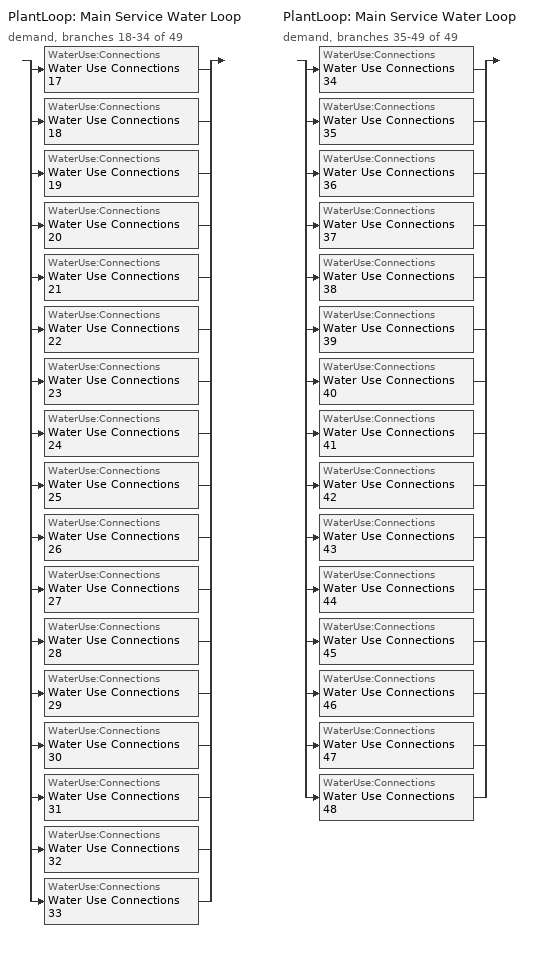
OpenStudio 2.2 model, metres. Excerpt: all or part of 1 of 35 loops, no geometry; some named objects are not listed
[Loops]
PlantLoop 'Main Service Water Loop'
 demand, branches 18-34 of 49: split
  | WaterUse:Connections 'Water Use Connections 17'
  | WaterUse:Connections 'Water Use Connections 18'
  | WaterUse:Connections 'Water Use Connections 19'
  | WaterUse:Connections 'Water Use Connections 20'
  | WaterUse:Connections 'Water Use Connections 21'
  | WaterUse:Connections 'Water Use Connections 22'
  | WaterUse:Connections 'Water Use Connections 23'
  | WaterUse:Connections 'Water Use Connections 24'
  | WaterUse:Connections 'Water Use Connections 25'
  | WaterUse:Connections 'Water Use Connections 26'
  | WaterUse:Connections 'Water Use Connections 27'
  | WaterUse:Connections 'Water Use Connections 28'
  | WaterUse:Connections 'Water Use Connections 29'
  | WaterUse:Connections 'Water Use Connections 30'
  | WaterUse:Connections 'Water Use Connections 31'
  | WaterUse:Connections 'Water Use Connections 32'
  | WaterUse:Connections 'Water Use Connections 33'
PlantLoop 'Main Service Water Loop'
 demand, branches 35-49 of 49: split
  | WaterUse:Connections 'Water Use Connections 34'
  | WaterUse:Connections 'Water Use Connections 35'
  | WaterUse:Connections 'Water Use Connections 36'
  | WaterUse:Connections 'Water Use Connections 37'
  | WaterUse:Connections 'Water Use Connections 38'
  | WaterUse:Connections 'Water Use Connections 39'
  | WaterUse:Connections 'Water Use Connections 40'
  | WaterUse:Connections 'Water Use Connections 41'
  | WaterUse:Connections 'Water Use Connections 42'
  | WaterUse:Connections 'Water Use Connections 43'
  | WaterUse:Connections 'Water Use Connections 44'
  | WaterUse:Connections 'Water Use Connections 45'
  | WaterUse:Connections 'Water Use Connections 46'
  | WaterUse:Connections 'Water Use Connections 47'
  | WaterUse:Connections 'Water Use Connections 48'
[WaterUse:Connections]
Name | Water Use Equipment Name 1
Water Use Connections 17 | Guestroom224 Service Water Use 0.07gal/min
Water Use Connections 18 | Guestroom301 Service Water Use 0.07gal/min
Water Use Connections 19 | Guestroom302_305 Service Water Use 0.27gal/min
Water Use Connections 20 | Guestroom306_308 Service Water Use 0.22gal/min
Water Use Connections 21 | Guestroom309_312 Service Water Use 0.27gal/min
Water Use Connections 22 | Guestroom313 Service Water Use 0.07gal/min
Water Use Connections 23 | Guestroom314 Service Water Use 0.07gal/min
Water Use Connections 24 | Guestroom315_318 Service Water Use 0.27gal/min
Water Use Connections 25 | Guestroom319 Service Water Use 0.07gal/min
Water Use Connections 26 | Guestroom320_323 Service Water Use 0.27gal/min
Water Use Connections 27 | Guestroom324 Service Water Use 0.07gal/min
Water Use Connections 28 | Guestroom401 Service Water Use 0.07gal/min
Water Use Connections 29 | Guestroom402_405 Service Water Use 0.27gal/min
Water Use Connections 30 | Guestroom406_408 Service Water Use 0.22gal/min
Water Use Connections 31 | Guestroom409_412 Service Water Use 0.27gal/min
Water Use Connections 32 | Guestroom413 Service Water Use 0.07gal/min
Water Use Connections 33 | Guestroom414 Service Water Use 0.07gal/min
Water Use Connections 34 | Guestroom415_418 Service Water Use 0.27gal/min
Water Use Connections 35 | Guestroom419 Service Water Use 0.07gal/min
Water Use Connections 36 | Guestroom420_423 Service Water Use 0.27gal/min
Water Use Connections 37 | Guestroom424 Service Water Use 0.07gal/min
Water Use Connections 38 | Employeeloungeflr1 Service Water Use 0.02gal/min
Water Use Connections 39 | Frontofficeflr1 Service Water Use 0.05gal/min
Water Use Connections 40 | Frontstorageflr1 Service Water Use 0.0gal/min
Water Use Connections 41 | Frontstorageflr2 Service Water Use 0.0gal/min
Water Use Connections 42 | Frontstorageflr3 Service Water Use 0.0gal/min
Water Use Connections 43 | Frontstorageflr4 Service Water Use 0.0gal/min
Water Use Connections 44 | Laundryroomflr1 Service Water Use 0.03gal/min
Water Use Connections 45 | Rearstorageflr1 Service Water Use 0.01gal/min
Water Use Connections 46 | Rearstorageflr2 Service Water Use 0.01gal/min
Water Use Connections 47 | Rearstorageflr3 Service Water Use 0.01gal/min
Water Use Connections 48 | Rearstorageflr4 Service Water Use 0.01gal/min
[WaterUse:Equipment:Definition]
Name | Peak Flow Rate {m3/s} | Target Temperature Schedule | Sensible Fraction Schedule | Latent Fraction Schedule
Guestroom224 Service Water Use Def 0.07gal/min | 4.2106e-06 | Schedule Ruleset 53 | Schedule Ruleset 51 | Schedule Ruleset 52
Guestroom301 Service Water Use Def 0.07gal/min | 4.2109e-06 | Schedule Ruleset 56 | Schedule Ruleset 54 | Schedule Ruleset 55
Guestroom302_305 Service Water Use Def 0.27gal/min | 1.68436e-05 | Schedule Ruleset 59 | Schedule Ruleset 57 | Schedule Ruleset 58
Guestroom306_308 Service Water Use Def 0.22gal/min | 1.36044e-05 | Schedule Ruleset 62 | Schedule Ruleset 60 | Schedule Ruleset 61
Guestroom309_312 Service Water Use Def 0.27gal/min | 1.68436e-05 | Schedule Ruleset 65 | Schedule Ruleset 63 | Schedule Ruleset 64
Guestroom313 Service Water Use Def 0.07gal/min | 4.2109e-06 | Schedule Ruleset 68 | Schedule Ruleset 66 | Schedule Ruleset 67
Guestroom314 Service Water Use Def 0.07gal/min | 4.2106e-06 | Schedule Ruleset 71 | Schedule Ruleset 69 | Schedule Ruleset 70
Guestroom315_318 Service Water Use Def 0.27gal/min | 1.68424e-05 | Schedule Ruleset 74 | Schedule Ruleset 72 | Schedule Ruleset 73
Guestroom319 Service Water Use Def 0.07gal/min | 4.2106e-06 | Schedule Ruleset 77 | Schedule Ruleset 75 | Schedule Ruleset 76
Guestroom320_323 Service Water Use Def 0.27gal/min | 1.68424e-05 | Schedule Ruleset 80 | Schedule Ruleset 78 | Schedule Ruleset 79
Guestroom324 Service Water Use Def 0.07gal/min | 4.2106e-06 | Schedule Ruleset 83 | Schedule Ruleset 81 | Schedule Ruleset 82
Guestroom401 Service Water Use Def 0.07gal/min | 4.2109e-06 | Schedule Ruleset 86 | Schedule Ruleset 84 | Schedule Ruleset 85
Guestroom402_405 Service Water Use Def 0.27gal/min | 1.68436e-05 | Schedule Ruleset 89 | Schedule Ruleset 87 | Schedule Ruleset 88
Guestroom406_408 Service Water Use Def 0.22gal/min | 1.36044e-05 | Schedule Ruleset 92 | Schedule Ruleset 90 | Schedule Ruleset 91
Guestroom409_412 Service Water Use Def 0.27gal/min | 1.68436e-05 | Schedule Ruleset 95 | Schedule Ruleset 93 | Schedule Ruleset 94
Guestroom413 Service Water Use Def 0.07gal/min | 4.2109e-06 | Schedule Ruleset 98 | Schedule Ruleset 96 | Schedule Ruleset 97
Guestroom414 Service Water Use Def 0.07gal/min | 4.2106e-06 | Schedule Ruleset 101 | Schedule Ruleset 99 | Schedule Ruleset 100
Guestroom415_418 Service Water Use Def 0.27gal/min | 1.68424e-05 | Schedule Ruleset 104 | Schedule Ruleset 102 | Schedule Ruleset 103
Guestroom419 Service Water Use Def 0.07gal/min | 4.2106e-06 | Schedule Ruleset 107 | Schedule Ruleset 105 | Schedule Ruleset 106
Guestroom420_423 Service Water Use Def 0.27gal/min | 1.68424e-05 | Schedule Ruleset 110 | Schedule Ruleset 108 | Schedule Ruleset 109
Guestroom424 Service Water Use Def 0.07gal/min | 4.2106e-06 | Schedule Ruleset 113 | Schedule Ruleset 111 | Schedule Ruleset 112
Employeeloungeflr1 Service Water Use Def 0.02gal/min | 1.05306e-06 | Schedule Ruleset 116 | Schedule Ruleset 114 | Schedule Ruleset 115
Frontofficeflr1 Service Water Use Def 0.05gal/min | 3.15743e-06 | Schedule Ruleset 119 | Schedule Ruleset 117 | Schedule Ruleset 118
Frontstorageflr1 Service Water Use Def 0.0gal/min | 2.02531e-07 | Schedule Ruleset 122 | Schedule Ruleset 120 | Schedule Ruleset 121
Frontstorageflr2 Service Water Use Def 0.0gal/min | 2.02531e-07 | Schedule Ruleset 125 | Schedule Ruleset 123 | Schedule Ruleset 124
Frontstorageflr3 Service Water Use Def 0.0gal/min | 2.02531e-07 | Schedule Ruleset 128 | Schedule Ruleset 126 | Schedule Ruleset 127
Frontstorageflr4 Service Water Use Def 0.0gal/min | 2.02531e-07 | Schedule Ruleset 131 | Schedule Ruleset 129 | Schedule Ruleset 130
Laundryroomflr1 Service Water Use Def 0.03gal/min | 1.57974e-06 | Schedule Ruleset 134 | Schedule Ruleset 132 | Schedule Ruleset 133
Rearstorageflr1 Service Water Use Def 0.01gal/min | 3.24151e-07 | Schedule Ruleset 137 | Schedule Ruleset 135 | Schedule Ruleset 136
Rearstorageflr2 Service Water Use Def 0.01gal/min | 3.24151e-07 | Schedule Ruleset 140 | Schedule Ruleset 138 | Schedule Ruleset 139
Rearstorageflr3 Service Water Use Def 0.01gal/min | 3.24151e-07 | Schedule Ruleset 143 | Schedule Ruleset 141 | Schedule Ruleset 142
Rearstorageflr4 Service Water Use Def 0.01gal/min | 3.24151e-07 | Schedule Ruleset 146 | Schedule Ruleset 144 | Schedule Ruleset 145
[WaterUse:Equipment]
Name | Water Use Equipment Definition | Space | Flow Rate Fraction Schedule
Guestroom224 Service Water Use 0.07gal/min | Guestroom224 Service Water Use Def 0.07gal/min | GuestRoom224 | NECB-F-Service Water Heating
Guestroom301 Service Water Use 0.07gal/min | Guestroom301 Service Water Use Def 0.07gal/min | GuestRoom301 | NECB-F-Service Water Heating
Guestroom302_305 Service Water Use 0.27gal/min | Guestroom302_305 Service Water Use Def 0.27gal/min | GuestRoom302_305 | NECB-F-Service Water Heating
Guestroom306_308 Service Water Use 0.22gal/min | Guestroom306_308 Service Water Use Def 0.22gal/min | GuestRoom306_308 | NECB-F-Service Water Heating
Guestroom309_312 Service Water Use 0.27gal/min | Guestroom309_312 Service Water Use Def 0.27gal/min | GuestRoom309_312 | NECB-F-Service Water Heating
Guestroom313 Service Water Use 0.07gal/min | Guestroom313 Service Water Use Def 0.07gal/min | GuestRoom313 | NECB-F-Service Water Heating
Guestroom314 Service Water Use 0.07gal/min | Guestroom314 Service Water Use Def 0.07gal/min | GuestRoom314 | NECB-F-Service Water Heating
Guestroom315_318 Service Water Use 0.27gal/min | Guestroom315_318 Service Water Use Def 0.27gal/min | GuestRoom315_318 | NECB-F-Service Water Heating
Guestroom319 Service Water Use 0.07gal/min | Guestroom319 Service Water Use Def 0.07gal/min | GuestRoom319 | NECB-F-Service Water Heating
Guestroom320_323 Service Water Use 0.27gal/min | Guestroom320_323 Service Water Use Def 0.27gal/min | GuestRoom320_323 | NECB-F-Service Water Heating
Guestroom324 Service Water Use 0.07gal/min | Guestroom324 Service Water Use Def 0.07gal/min | GuestRoom324 | NECB-F-Service Water Heating
Guestroom401 Service Water Use 0.07gal/min | Guestroom401 Service Water Use Def 0.07gal/min | GuestRoom401 | NECB-F-Service Water Heating
Guestroom402_405 Service Water Use 0.27gal/min | Guestroom402_405 Service Water Use Def 0.27gal/min | GuestRoom402_405 | NECB-F-Service Water Heating
Guestroom406_408 Service Water Use 0.22gal/min | Guestroom406_408 Service Water Use Def 0.22gal/min | GuestRoom406_408 | NECB-F-Service Water Heating
Guestroom409_412 Service Water Use 0.27gal/min | Guestroom409_412 Service Water Use Def 0.27gal/min | GuestRoom409_412 | NECB-F-Service Water Heating
Guestroom413 Service Water Use 0.07gal/min | Guestroom413 Service Water Use Def 0.07gal/min | GuestRoom413 | NECB-F-Service Water Heating
Guestroom414 Service Water Use 0.07gal/min | Guestroom414 Service Water Use Def 0.07gal/min | GuestRoom414 | NECB-F-Service Water Heating
Guestroom415_418 Service Water Use 0.27gal/min | Guestroom415_418 Service Water Use Def 0.27gal/min | GuestRoom415_418 | NECB-F-Service Water Heating
Guestroom419 Service Water Use 0.07gal/min | Guestroom419 Service Water Use Def 0.07gal/min | GuestRoom419 | NECB-F-Service Water Heating
Guestroom420_423 Service Water Use 0.27gal/min | Guestroom420_423 Service Water Use Def 0.27gal/min | GuestRoom420_423 | NECB-F-Service Water Heating
Guestroom424 Service Water Use 0.07gal/min | Guestroom424 Service Water Use Def 0.07gal/min | GuestRoom424 | NECB-F-Service Water Heating
Employeeloungeflr1 Service Water Use 0.02gal/min | Employeeloungeflr1 Service Water Use Def 0.02gal/min | EmployeeLoungeFlr1 | NECB-B-Service Water Heating
Frontofficeflr1 Service Water Use 0.05gal/min | Frontofficeflr1 Service Water Use Def 0.05gal/min | FrontOfficeFlr1 | NECB-A-Service Water Heating
Frontstorageflr1 Service Water Use 0.0gal/min | Frontstorageflr1 Service Water Use Def 0.0gal/min | FrontStorageFlr1 | NECB-E-Service Water Heating
Frontstorageflr2 Service Water Use 0.0gal/min | Frontstorageflr2 Service Water Use Def 0.0gal/min | FrontStorageFlr2 | NECB-E-Service Water Heating
Frontstorageflr3 Service Water Use 0.0gal/min | Frontstorageflr3 Service Water Use Def 0.0gal/min | FrontStorageFlr3 | NECB-E-Service Water Heating
Frontstorageflr4 Service Water Use 0.0gal/min | Frontstorageflr4 Service Water Use Def 0.0gal/min | FrontStorageFlr4 | NECB-E-Service Water Heating
Laundryroomflr1 Service Water Use 0.03gal/min | Laundryroomflr1 Service Water Use Def 0.03gal/min | LaundryRoomFlr1 | NECB-E-Service Water Heating
Rearstorageflr1 Service Water Use 0.01gal/min | Rearstorageflr1 Service Water Use Def 0.01gal/min | RearStorageFlr1 | NECB-E-Service Water Heating
Rearstorageflr2 Service Water Use 0.01gal/min | Rearstorageflr2 Service Water Use Def 0.01gal/min | RearStorageFlr2 | NECB-E-Service Water Heating
Rearstorageflr3 Service Water Use 0.01gal/min | Rearstorageflr3 Service Water Use Def 0.01gal/min | RearStorageFlr3 | NECB-E-Service Water Heating
Rearstorageflr4 Service Water Use 0.01gal/min | Rearstorageflr4 Service Water Use Def 0.01gal/min | RearStorageFlr4 | NECB-E-Service Water Heating
[Schedule:Ruleset]
Name | Default Day Schedule
NECB-B-Service Water Heating | NECB-B-Service Water Heating Default
NECB-F-Service Water Heating | NECB-F-Service Water Heating Default
Schedule Ruleset 51 | Schedule Day 54
Schedule Ruleset 52 | Schedule Day 55
Schedule Ruleset 53 | Schedule Day 56
Schedule Ruleset 54 | Schedule Day 57
Schedule Ruleset 55 | Schedule Day 58
Schedule Ruleset 56 | Schedule Day 59
Schedule Ruleset 57 | Schedule Day 60
Schedule Ruleset 58 | Schedule Day 61
Schedule Ruleset 59 | Schedule Day 62
Schedule Ruleset 60 | Schedule Day 63
Schedule Ruleset 61 | Schedule Day 64
Schedule Ruleset 62 | Schedule Day 65
Schedule Ruleset 63 | Schedule Day 66
Schedule Ruleset 64 | Schedule Day 67
Schedule Ruleset 65 | Schedule Day 68
Schedule Ruleset 66 | Schedule Day 69
Schedule Ruleset 67 | Schedule Day 70
Schedule Ruleset 68 | Schedule Day 71
Schedule Ruleset 69 | Schedule Day 72
Schedule Ruleset 70 | Schedule Day 73
Schedule Ruleset 71 | Schedule Day 74
Schedule Ruleset 72 | Schedule Day 75
Schedule Ruleset 73 | Schedule Day 76
Schedule Ruleset 74 | Schedule Day 77
Schedule Ruleset 75 | Schedule Day 78
Schedule Ruleset 76 | Schedule Day 79
Schedule Ruleset 77 | Schedule Day 80
Schedule Ruleset 78 | Schedule Day 81
Schedule Ruleset 79 | Schedule Day 82
Schedule Ruleset 80 | Schedule Day 83
Schedule Ruleset 81 | Schedule Day 84
Schedule Ruleset 82 | Schedule Day 85
Schedule Ruleset 83 | Schedule Day 86
Schedule Ruleset 84 | Schedule Day 87
Schedule Ruleset 85 | Schedule Day 88
Schedule Ruleset 86 | Schedule Day 89
Schedule Ruleset 87 | Schedule Day 90
Schedule Ruleset 88 | Schedule Day 91
Schedule Ruleset 89 | Schedule Day 92
Schedule Ruleset 90 | Schedule Day 93
Schedule Ruleset 91 | Schedule Day 94
Schedule Ruleset 92 | Schedule Day 95
Schedule Ruleset 93 | Schedule Day 96
Schedule Ruleset 94 | Schedule Day 97
Schedule Ruleset 95 | Schedule Day 98
Schedule Ruleset 96 | Schedule Day 99
Schedule Ruleset 97 | Schedule Day 100
Schedule Ruleset 98 | Schedule Day 101
Schedule Ruleset 99 | Schedule Day 102
Schedule Ruleset 100 | Schedule Day 103
Schedule Ruleset 101 | Schedule Day 104
Schedule Ruleset 102 | Schedule Day 105
Schedule Ruleset 103 | Schedule Day 106
Schedule Ruleset 104 | Schedule Day 107
Schedule Ruleset 105 | Schedule Day 108
Schedule Ruleset 106 | Schedule Day 109
Schedule Ruleset 107 | Schedule Day 110
Schedule Ruleset 108 | Schedule Day 111
Schedule Ruleset 109 | Schedule Day 112
Schedule Ruleset 110 | Schedule Day 113
Schedule Ruleset 111 | Schedule Day 114
Schedule Ruleset 112 | Schedule Day 115
Schedule Ruleset 113 | Schedule Day 116
Schedule Ruleset 114 | Schedule Day 117
Schedule Ruleset 115 | Schedule Day 118
Schedule Ruleset 116 | Schedule Day 119
Schedule Ruleset 117 | Schedule Day 120
Schedule Ruleset 118 | Schedule Day 121
Schedule Ruleset 119 | Schedule Day 122
NECB-A-Service Water Heating | NECB-A-Service Water Heating Default
Schedule Ruleset 120 | Schedule Day 123
Schedule Ruleset 121 | Schedule Day 124
Schedule Ruleset 122 | Schedule Day 125
NECB-E-Service Water Heating | NECB-E-Service Water Heating Default
Schedule Ruleset 123 | Schedule Day 126
Schedule Ruleset 124 | Schedule Day 127
Schedule Ruleset 125 | Schedule Day 128
Schedule Ruleset 126 | Schedule Day 129
Schedule Ruleset 127 | Schedule Day 130
Schedule Ruleset 128 | Schedule Day 131
Schedule Ruleset 129 | Schedule Day 132
Schedule Ruleset 130 | Schedule Day 133
Schedule Ruleset 131 | Schedule Day 134
Schedule Ruleset 132 | Schedule Day 135
Schedule Ruleset 133 | Schedule Day 136
Schedule Ruleset 134 | Schedule Day 137
Schedule Ruleset 135 | Schedule Day 138
Schedule Ruleset 136 | Schedule Day 139
Schedule Ruleset 137 | Schedule Day 140
Schedule Ruleset 138 | Schedule Day 141
Schedule Ruleset 139 | Schedule Day 142
Schedule Ruleset 140 | Schedule Day 143
Schedule Ruleset 141 | Schedule Day 144
Schedule Ruleset 142 | Schedule Day 145
Schedule Ruleset 143 | Schedule Day 146
Schedule Ruleset 144 | Schedule Day 147
Schedule Ruleset 145 | Schedule Day 148
Schedule Ruleset 146 | Schedule Day 149
[Schedule:Day]
NECB-B-Service Water Heating Default; NECB-B-Service Water Heating Default|Wkdy Day: 1, 0, 0.6, 2, 0, 0.5, 9, 0, 0.05, 11, 0, 0.7, 12, 0, 0.4, 13, 0, 0.5, 15, 0, 0.6, 16, 0, 0.4, 18, 0, 0.3, 19, 0, 0.4, 20, 0, 0.5, 22, 0, 0.8, 24, 0, 0.9
NECB-B-Service Water Heating Sat Day: 1, 0, 0.7, 2, 0, 0.6, 9, 0, 0.05, 11, 0, 0.7, 12, 0, 0.4, 13, 0, 0.5, 15, 0, 0.6, 16, 0, 0.4, 18, 0, 0.3, 19, 0, 0.4, 20, 0, 0.5, 22, 0, 0.8, 24, 0, 0.9
NECB-B-Service Water Heating Sun|Hol Day: 1, 0, 0.5, 2, 0, 0.6, 9, 0, 0.05, 11, 0, 0.7, 12, 0, 0.4, 13, 0, 0.5, 15, 0, 0.6, 16, 0, 0.4, 18, 0, 0.3, 19, 0, 0.4, 20, 0, 0.5, 22, 0, 0.8, 24, 0, 0.5
NECB-F-Service Water Heating Default; NECB-F-Service Water Heating Default|Wkdy Day: 1, 0, 0.5, 2, 0, 0.3, 3, 0, 0.2, 5, 0, 0.1, 6, 0, 0.2, 7, 0, 0.4, 8, 0, 0.6, 9, 0, 0.9, 10, 0, 0.7, 12, 0, 0.5, 13, 0, 0.4, 14, 0, 0.5, 15, 0, 0.4, 19, 0, 0.3, 20, 0, 0.5, 24, 0, 0.7
NECB-F-Service Water Heating Sat Day: 1, 0, 0.5, 2, 0, 0.3, 3, 0, 0.2, 5, 0, 0.1, 6, 0, 0.2, 7, 0, 0.4, 8, 0, 0.5, 9, 0, 0.8, 10, 0, 0.6, 15, 0, 0.5, 16, 0, 0.4, 19, 0, 0.3, 20, 0, 0.5, 24, 0, 0.7
NECB-F-Service Water Heating Sun|Hol Day: 1, 0, 0.5, 2, 0, 0.3, 3, 0, 0.2, 5, 0, 0.1, 6, 0, 0.2, 8, 0, 0.4, 9, 0, 0.6, 10, 0, 0.9, 11, 0, 0.7, 14, 0, 0.5, 15, 0, 0.4, 19, 0, 0.3, 20, 0, 0.4, 24, 0, 0.6
Schedule Day 54; Schedule Day 57; Schedule Day 60; Schedule Day 63; Schedule Day 66; Schedule Day 69; Schedule Day 72; Schedule Day 75; Schedule Day 78; Schedule Day 81; Schedule Day 84; Schedule Day 87; Schedule Day 90; Schedule Day 93; Schedule Day 96; Schedule Day 99; Schedule Day 102; Schedule Day 105; Schedule Day 108; Schedule Day 111; Schedule Day 114; Schedule Day 117; Schedule Day 120; Schedule Day 123; Schedule Day 126; Schedule Day 129; Schedule Day 132; Schedule Day 135; Schedule Day 138; Schedule Day 141; Schedule Day 144; Schedule Day 147: 24, 0, 0.2
Schedule Day 55; Schedule Day 58; Schedule Day 61; Schedule Day 64; Schedule Day 67; Schedule Day 70; Schedule Day 73; Schedule Day 76; Schedule Day 79; Schedule Day 82; Schedule Day 85; Schedule Day 88; Schedule Day 91; Schedule Day 94; Schedule Day 97; Schedule Day 100; Schedule Day 103; Schedule Day 106; Schedule Day 109; Schedule Day 112; Schedule Day 115; Schedule Day 118; Schedule Day 121; NECB-A-Service Water Heating Sat Day; NECB-A-Service Water Heating Sun|Hol Day; Schedule Day 124; NECB-E-Service Water Heating Sun|Hol Day; Schedule Day 127; Schedule Day 130; Schedule Day 133; Schedule Day 136; Schedule Day 139; Schedule Day 142; Schedule Day 145; Schedule Day 148: 24, 0, 0.05
Schedule Day 56; Schedule Day 59; Schedule Day 62; Schedule Day 65; Schedule Day 68; Schedule Day 71; Schedule Day 74; Schedule Day 77; Schedule Day 80; Schedule Day 83; Schedule Day 86; Schedule Day 89; Schedule Day 92; Schedule Day 95; Schedule Day 98; Schedule Day 101; Schedule Day 104; Schedule Day 107; Schedule Day 110; Schedule Day 113; Schedule Day 116; Schedule Day 119; Schedule Day 122; Schedule Day 125; Schedule Day 128; Schedule Day 131; Schedule Day 134; Schedule Day 137; Schedule Day 140; Schedule Day 143; Schedule Day 146; Schedule Day 149: 24, 0, 60
NECB-A-Service Water Heating Default; NECB-A-Service Water Heating Default|Wkdy Day: 7, 0, 0.05, 8, 0, 0.1, 10, 0, 0.5, 16, 0, 0.9, 17, 0, 0.7, 18, 0, 0.5, 19, 0, 0.3, 22, 0, 0.2, 24, 0, 0.05
NECB-E-Service Water Heating Default; NECB-E-Service Water Heating Default|Wkdy Day: 8, 0, 0.05, 9, 0, 0.1, 10, 0, 0.4, 12, 0, 0.5, 13, 0, 0.7, 14, 0, 0.9, 15, 0, 0.8, 16, 0, 0.7, 17, 0, 0.8, 18, 0, 0.3, 24, 0, 0.05
NECB-E-Service Water Heating Sat Day: 10, 0, 0.05, 12, 0, 0.2, 13, 0, 0.4, 16, 0, 0.2, 24, 0, 0.05
[Schedule:Rule] Date Specification Type=DateRange; Start Month=1; Start Day=1; End Month=12; End Day=31
Name | Schedule Ruleset | Rule Order | Day Schedule | Apply Monday | Apply Tuesday | Apply Wednesday | Apply Thursday | Apply Friday | Apply Saturday | Apply Sunday
Schedule Rule 92 | NECB-B-Service Water Heating | 2 | NECB-B-Service Water Heating Default|Wkdy Day | Yes | Yes | Yes | Yes | Yes
Schedule Rule 93 | NECB-B-Service Water Heating | 1 | NECB-B-Service Water Heating Sat Day |  |  |  |  |  | Yes
Schedule Rule 94 | NECB-B-Service Water Heating | 0 | NECB-B-Service Water Heating Sun|Hol Day |  |  |  |  |  |  | Yes
Schedule Rule 98 | NECB-F-Service Water Heating | 2 | NECB-F-Service Water Heating Default|Wkdy Day | Yes | Yes | Yes | Yes | Yes
Schedule Rule 99 | NECB-F-Service Water Heating | 1 | NECB-F-Service Water Heating Sat Day |  |  |  |  |  | Yes
Schedule Rule 100 | NECB-F-Service Water Heating | 0 | NECB-F-Service Water Heating Sun|Hol Day |  |  |  |  |  |  | Yes
Schedule Rule 101 | NECB-A-Service Water Heating | 2 | NECB-A-Service Water Heating Default|Wkdy Day | Yes | Yes | Yes | Yes | Yes
Schedule Rule 102 | NECB-A-Service Water Heating | 1 | NECB-A-Service Water Heating Sat Day |  |  |  |  |  | Yes
Schedule Rule 103 | NECB-A-Service Water Heating | 0 | NECB-A-Service Water Heating Sun|Hol Day |  |  |  |  |  |  | Yes
Schedule Rule 104 | NECB-E-Service Water Heating | 2 | NECB-E-Service Water Heating Default|Wkdy Day | Yes | Yes | Yes | Yes | Yes
Schedule Rule 105 | NECB-E-Service Water Heating | 1 | NECB-E-Service Water Heating Sat Day |  |  |  |  |  | Yes
Schedule Rule 106 | NECB-E-Service Water Heating | 0 | NECB-E-Service Water Heating Sun|Hol Day |  |  |  |  |  |  | Yes
